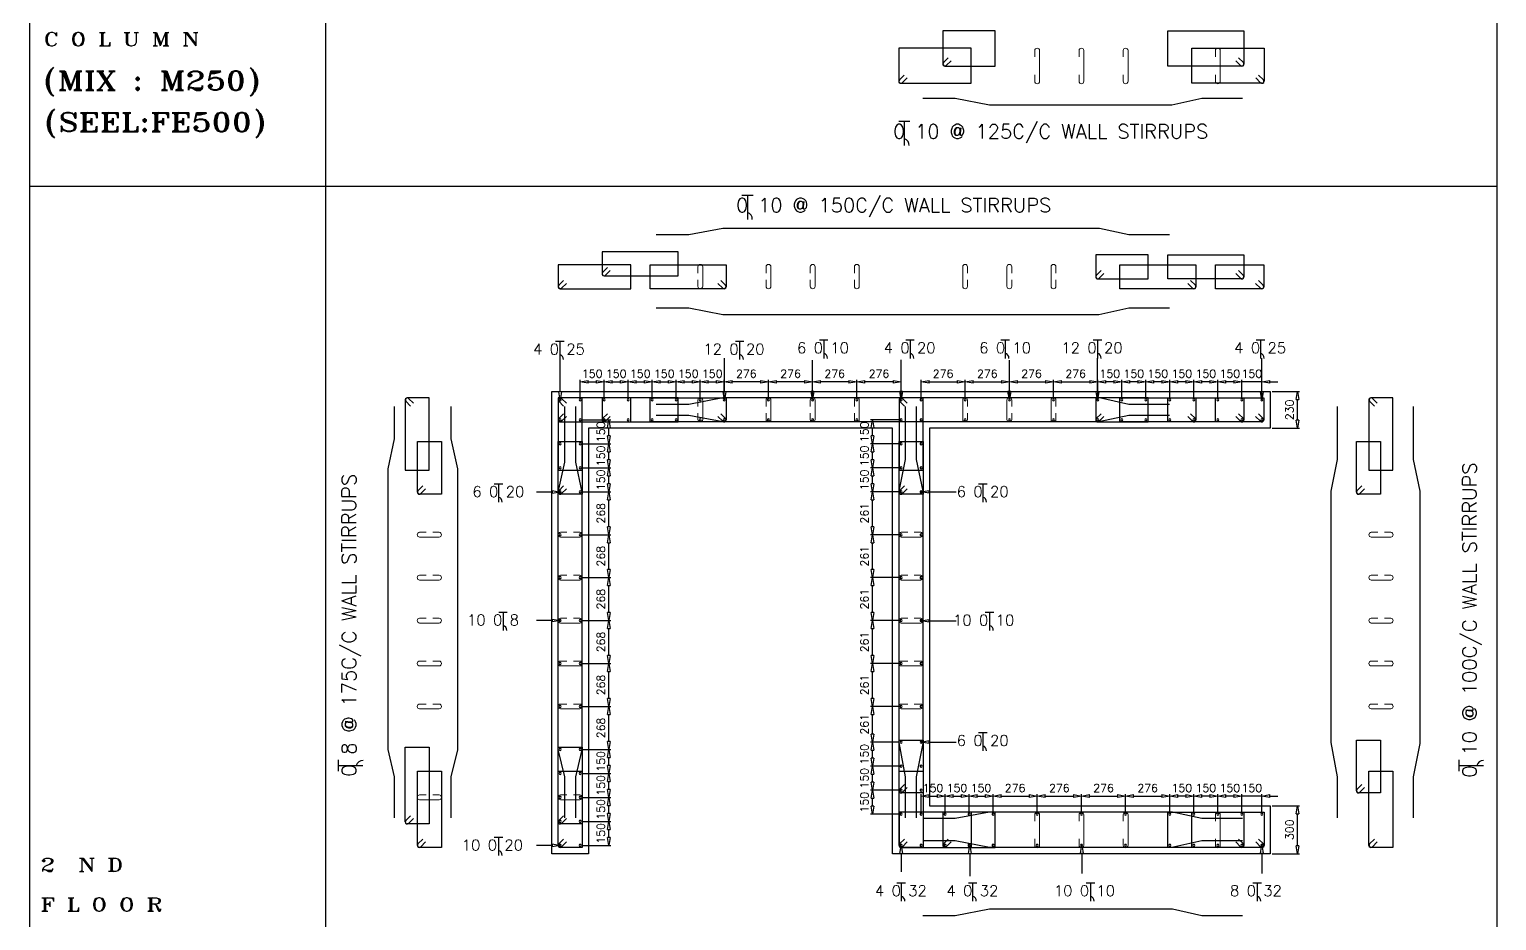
# Model space of a CAD drawing. Header units: millimetres. Extents: x 331487 to 517269, y 198509 to 399936.
# Drawn here: x 409734 to 428074, y 230034 to 241179 of the extents above; entities that cross this region are included whole.
import ezdxf

# ---------------------------------------------------------------- set-up
doc = ezdxf.new("R2010")
doc.units = ezdxf.units.MM
doc.header["$MEASUREMENT"] = 0
doc.layers.add('BEAM', color=1, linetype='Continuous', lineweight=5)
for name, color, linetype in [('COLUMN', 6, 'Continuous'), ('FOOTING', 5, 'Continuous'), ('FOOTING-SCH', 3, 'Continuous')]:
    doc.layers.add(name, color=color, linetype=linetype)
doc.styles.add('ROMANS', font='romans.shx')
doc.styles.add('ROMANT', font='ROMANT.shx')

# ---------------------------------------------------------------- blocks, each defined once
blk = doc.blocks.new('_ClosedBlank')
at = {"color": 0, "linetype": 'ByBlock', "lineweight": -2}
for p, q in [((-1, 0.17), (0, 0)), ((-1, 0.17), (-1, -0.17)), ((0, 0), (-1, -0.17))]:
    blk.add_line(p, q, dxfattribs=at)

msp = doc.modelspace()

# ---------------------------------------------------------------- linework, layer by layer
at = {"color": 1, "linetype": 'Continuous'}
for p, q in [((420600, 240029), (420741, 240029)), ((420670, 240029), (420670, 239725)), ((418638, 239107), (418779, 239107)), ((418709, 239107), (418709, 238803)), ((416310, 237280), (416417, 237280)), ((416363, 237280), (416363, 237049)), ((418558, 237280), (418666, 237280)), ((418612, 237280), (418612, 237049)), ((419609, 237296), (419716, 237296)), ((419663, 237296), (419663, 237065)), ((420688, 237296), (420795, 237296)), ((420742, 237296), (420742, 237065)), ((421878, 237296), (421985, 237296)), ((421931, 237296), (421931, 237065)), ((423031, 237296), (423138, 237296)), ((423084, 237296), (423084, 237065)), ((425068, 237296), (425175, 237296)), ((425121, 237296), (425121, 237065)), ((415544, 235498), (415651, 235498)), ((415597, 235498), (415597, 235267)), ((421597, 235498), (421704, 235498)), ((421651, 235498), (421651, 235267)), ((415601, 233893), (415708, 233893)), ((415655, 233893), (415655, 233662)), ((421682, 233891), (421789, 233891)), ((421736, 233891), (421736, 233661)), ((421597, 232387), (421704, 232387)), ((421651, 232387), (421651, 232156)), ((413599, 231904), (413599, 232046)), ((427604, 231904), (427604, 232046)), ((413599, 231975), (413904, 231975)), ((427604, 231975), (427909, 231975)), ((415544, 231079), (415651, 231079)), ((415597, 231079), (415597, 230849)), ((420577, 230508), (420684, 230508)), ((420631, 230508), (420631, 230277)), ((421471, 230508), (421578, 230508)), ((421524, 230508), (421524, 230277)), ((422942, 230508), (423050, 230508)), ((422996, 230508), (422996, 230277)), ((425027, 230508), (425134, 230508)), ((425080, 230508), (425080, 230277))]:
    msp.add_line(p, q, dxfattribs=at)
at = {"color": 8, "linetype": 'Continuous'}
msp.add_line((409734, 239216), (428074, 239216), dxfattribs=at)
at = {"color": 1, "linetype": 'Continuous'}
for centre, radius, start, end in [((420651, 239731), 80.7, 355.5803, 75.6804), ((418689, 238809), 80.7, 355.5803, 75.6804), ((416348, 237054), 61.2, 355.5803, 75.6804), ((418597, 237054), 61.2, 355.5803, 75.6804), ((419647, 237070), 61.2, 355.5803, 75.6804), ((420727, 237070), 61.2, 355.5803, 75.6804), ((421916, 237070), 61.2, 355.5803, 75.6804), ((423069, 237070), 61.2, 355.5803, 75.6804), ((425106, 237070), 61.2, 355.5803, 75.6804), ((415582, 235272), 61.2, 355.5803, 75.6804), ((421636, 235272), 61.2, 355.5803, 75.6804), ((415639, 233667), 61.2, 355.5803, 75.6804), ((421721, 233665), 61.2, 355.5803, 75.6804), ((421636, 232161), 61.2, 355.5803, 75.6804), ((413898, 231955), 80.7, 85.5803, 165.6804), ((427903, 231955), 80.7, 85.5803, 165.6804), ((415582, 230854), 61.2, 355.5803, 75.6804), ((420616, 230282), 61.2, 355.5803, 75.6804), ((421509, 230282), 61.2, 355.5803, 75.6804), ((422981, 230282), 61.2, 355.5803, 75.6804), ((425065, 230282), 61.2, 355.5803, 75.6804)]:
    msp.add_arc(centre, radius, start, end, dxfattribs=at)
at = {"layer": 'BEAM', "ltscale": 0.05}
for p, q in [((422301, 240913), (422301, 240833)), ((422361, 240529), (422361, 240913)), ((422854, 240913), (422854, 240833)), ((422914, 240529), (422914, 240913)), ((423406, 240913), (423406, 240833)), ((423466, 240529), (423466, 240913)), ((424559, 240913), (424559, 240833)), ((424619, 240529), (424619, 240913)), ((422301, 240529), (422301, 240609)), ((422854, 240529), (422854, 240609)), ((423406, 240529), (423406, 240609)), ((424559, 240529), (424559, 240609)), ((418090, 238209), (418090, 238129)), ((418150, 237965), (418150, 238209)), ((418942, 238209), (418942, 238129)), ((419002, 237965), (419002, 238209)), ((419495, 238209), (419495, 238129)), ((419555, 237965), (419555, 238209)), ((420047, 238209), (420047, 238129)), ((420107, 237965), (420107, 238209)), ((421400, 237965), (421400, 238209)), ((421460, 238209), (421460, 238129)), ((421953, 237965), (421953, 238209)), ((422013, 238209), (422013, 238129)), ((422505, 237965), (422505, 238209)), ((422565, 238209), (422565, 238129)), ((418090, 237965), (418090, 238045)), ((418942, 237965), (418942, 238045)), ((419495, 237965), (419495, 238045)), ((420047, 237965), (420047, 238045)), ((421460, 237965), (421460, 238045)), ((422013, 237965), (422013, 238045)), ((422565, 237965), (422565, 238045)), ((418090, 236544), (418090, 236464)), ((418150, 236300), (418150, 236544)), ((418942, 236544), (418942, 236464)), ((419002, 236300), (419002, 236544)), ((419495, 236544), (419495, 236464)), ((419555, 236300), (419555, 236544)), ((420047, 236544), (420047, 236464)), ((420107, 236300), (420107, 236544)), ((421400, 236300), (421400, 236544)), ((421460, 236544), (421460, 236464)), ((421953, 236300), (421953, 236544)), ((422013, 236544), (422013, 236464)), ((422505, 236300), (422505, 236544)), ((422565, 236544), (422565, 236464)), ((418090, 236300), (418090, 236380)), ((418942, 236300), (418942, 236380)), ((419495, 236300), (419495, 236380)), ((420047, 236300), (420047, 236380)), ((421460, 236300), (421460, 236380)), ((422013, 236300), (422013, 236380)), ((422565, 236300), (422565, 236380)), ((414612, 234890), (414692, 234890)), ((414612, 234830), (414855, 234830)), ((414855, 234890), (414775, 234890)), ((416372, 234890), (416452, 234890)), ((416372, 234830), (416615, 234830)), ((416615, 234890), (416535, 234890)), ((420632, 234890), (420712, 234890)), ((420632, 234830), (420875, 234830)), ((420875, 234890), (420795, 234890)), ((426507, 234890), (426587, 234890)), ((426507, 234830), (426750, 234830)), ((426750, 234890), (426670, 234890)), ((414612, 234353), (414692, 234353)), ((414612, 234293), (414855, 234293)), ((414855, 234353), (414775, 234353)), ((416372, 234353), (416452, 234353)), ((416372, 234293), (416615, 234293)), ((416615, 234353), (416535, 234353)), ((420632, 234353), (420712, 234353)), ((420632, 234293), (420875, 234293)), ((420875, 234353), (420795, 234353)), ((426507, 234353), (426587, 234353)), ((426507, 234293), (426750, 234293)), ((426750, 234353), (426670, 234353)), ((414612, 233816), (414692, 233816)), ((414612, 233756), (414855, 233756)), ((414855, 233816), (414775, 233816)), ((416372, 233816), (416452, 233816)), ((416372, 233756), (416615, 233756)), ((416615, 233816), (416535, 233816)), ((420632, 233816), (420712, 233816)), ((420632, 233756), (420875, 233756)), ((420875, 233816), (420795, 233816)), ((426507, 233816), (426587, 233816)), ((426507, 233756), (426750, 233756)), ((426750, 233816), (426670, 233816)), ((414612, 233280), (414692, 233280)), ((414612, 233220), (414855, 233220)), ((414855, 233280), (414775, 233280)), ((416372, 233280), (416452, 233280)), ((416372, 233220), (416615, 233220)), ((416615, 233280), (416535, 233280)), ((420632, 233280), (420712, 233280)), ((420632, 233220), (420875, 233220)), ((420875, 233280), (420795, 233280)), ((426507, 233280), (426587, 233280)), ((426507, 233220), (426750, 233220)), ((426750, 233280), (426670, 233280)), ((414612, 232743), (414692, 232743)), ((414855, 232743), (414775, 232743)), ((416372, 232743), (416452, 232743)), ((416615, 232743), (416535, 232743)), ((420632, 232743), (420712, 232743)), ((420875, 232743), (420795, 232743)), ((426507, 232743), (426587, 232743)), ((426750, 232743), (426670, 232743)), ((414612, 232683), (414855, 232683)), ((416372, 232683), (416615, 232683)), ((420632, 232683), (420875, 232683)), ((426507, 232683), (426750, 232683)), ((414612, 231606), (414692, 231606)), ((414612, 231546), (414855, 231546)), ((414855, 231606), (414775, 231606)), ((416372, 231606), (416452, 231606)), ((416372, 231546), (416615, 231546)), ((416615, 231606), (416535, 231606)), ((422301, 231359), (422301, 231279)), ((422361, 230976), (422361, 231359)), ((422854, 231359), (422854, 231279)), ((422914, 230976), (422914, 231359)), ((423406, 231359), (423406, 231279)), ((423466, 230976), (423466, 231359)), ((424559, 231359), (424559, 231279)), ((424619, 230976), (424619, 231359)), ((422301, 230976), (422301, 231056)), ((422854, 230976), (422854, 231056)), ((423406, 230976), (423406, 231056)), ((424559, 230976), (424559, 231056))]:
    msp.add_line(p, q, dxfattribs=at)
for centre, start, end in [((422331, 240913), 0, 180), ((422884, 240913), 0, 180), ((423436, 240913), 0, 180), ((424589, 240913), 0, 180), ((422331, 240529), 180, 0), ((422884, 240529), 180, 0), ((423436, 240529), 180, 0), ((424589, 240529), 180, 0), ((418120, 238209), 0, 180), ((418972, 238209), 0, 180), ((419525, 238209), 0, 180), ((420077, 238209), 0, 180), ((421430, 238209), 0, 180), ((421983, 238209), 0, 180), ((422535, 238209), 0, 180), ((418120, 237965), 180, 0), ((418972, 237965), 180, 0), ((419525, 237965), 180, 0), ((420077, 237965), 180, 0), ((421430, 237965), 180, 0), ((421983, 237965), 180, 0), ((422535, 237965), 180, 0), ((418120, 236544), 0, 180), ((418972, 236544), 0, 180), ((419525, 236544), 0, 180), ((420077, 236544), 0, 180), ((421430, 236544), 0, 180), ((421983, 236544), 0, 180), ((422535, 236544), 0, 180), ((418120, 236300), 180, 0), ((418972, 236300), 180, 0), ((419525, 236300), 180, 0), ((420077, 236300), 180, 0), ((421430, 236300), 180, 0), ((421983, 236300), 180, 0), ((422535, 236300), 180, 0), ((414612, 234860), 90, 270), ((414855, 234860), 270, 90), ((416372, 234860), 90, 270), ((416615, 234860), 270, 90), ((420632, 234860), 90, 270), ((420875, 234860), 270, 90), ((426507, 234860), 90, 270), ((426750, 234860), 270, 90), ((414612, 234323), 90, 270), ((414855, 234323), 270, 90), ((416372, 234323), 90, 270), ((416615, 234323), 270, 90), ((420632, 234323), 90, 270), ((420875, 234323), 270, 90), ((426507, 234323), 90, 270), ((426750, 234323), 270, 90), ((414612, 233786), 90, 270), ((414855, 233786), 270, 90), ((416372, 233786), 90, 270), ((416615, 233786), 270, 90), ((420632, 233786), 90, 270), ((420875, 233786), 270, 90), ((426507, 233786), 90, 270), ((426750, 233786), 270, 90), ((414612, 233250), 90, 270), ((414855, 233250), 270, 90), ((416372, 233250), 90, 270), ((416615, 233250), 270, 90), ((420632, 233250), 90, 270), ((420875, 233250), 270, 90), ((426507, 233250), 90, 270), ((426750, 233250), 270, 90), ((414612, 232713), 90, 270), ((414855, 232713), 270, 90), ((416372, 232713), 90, 270), ((416615, 232713), 270, 90), ((420632, 232713), 90, 270), ((420875, 232713), 270, 90), ((426507, 232713), 90, 270), ((426750, 232713), 270, 90), ((414612, 231576), 90, 270), ((414855, 231576), 270, 90), ((416372, 231576), 90, 270), ((416615, 231576), 270, 90), ((422331, 231359), 0, 180), ((422884, 231359), 0, 180), ((423436, 231359), 0, 180), ((424589, 231359), 0, 180), ((422331, 230976), 180, 0), ((422884, 230976), 180, 0), ((423436, 230976), 180, 0), ((424589, 230976), 180, 0)]:
    msp.add_arc(centre, 30, start, end, dxfattribs=at)
at = {"layer": 'COLUMN', "color": 3}
for p, q in [((421805, 241160), (421152, 241160)), ((421152, 241160), (421152, 240745)), ((421805, 240720), (421805, 241160)), ((423962, 240720), (423962, 241160)), ((423962, 241160), (424915, 241160)), ((424915, 241160), (424915, 240745)), ((421506, 240944), (420601, 240944)), ((420601, 240944), (420601, 240529)), ((421219, 240822), (421160, 240763)), ((421506, 240504), (421506, 240944)), ((424262, 240504), (424262, 240944)), ((424262, 240944), (425166, 240944)), ((424848, 240822), (424908, 240763)), ((425166, 240944), (425166, 240529)), ((421177, 240720), (421805, 240720)), ((421195, 240727), (421255, 240787)), ((424890, 240720), (423962, 240720)), ((424873, 240727), (424813, 240787)), ((420668, 240606), (420609, 240547)), ((420626, 240504), (421506, 240504)), ((420644, 240511), (420704, 240571)), ((425141, 240504), (424262, 240504)), ((425123, 240511), (425063, 240571)), ((425099, 240606), (425159, 240547)), ((421307, 240313), (420900, 240313)), ((421734, 240232), (421307, 240313)), ((424389, 240313), (424015, 240232)), ((424898, 240313), (424389, 240313)), ((424015, 240232), (421734, 240232)), ((417975, 238609), (417568, 238609)), ((418401, 238690), (417975, 238609)), ((423108, 238690), (418401, 238690)), ((423476, 238609), (423108, 238690)), ((423985, 238609), (423476, 238609)), ((417845, 238397), (416892, 238397)), ((416892, 238397), (416892, 238122)), ((417845, 238097), (417845, 238397)), ((423717, 238359), (423062, 238359)), ((423062, 238359), (423062, 238084)), ((423717, 238059), (423717, 238359)), ((423962, 238059), (423962, 238359)), ((423962, 238359), (424915, 238359)), ((424915, 238359), (424915, 238084)), ((417250, 238236), (416344, 238236)), ((416344, 238236), (416344, 237961)), ((416959, 238199), (416899, 238139)), ((416917, 238097), (417845, 238097)), ((416934, 238104), (416994, 238164)), ((417250, 237936), (417250, 238236)), ((417493, 237936), (417493, 238236)), ((417493, 238236), (418443, 238236)), ((418443, 238236), (418443, 237961)), ((423129, 238162), (423069, 238102)), ((423087, 238059), (423717, 238059)), ((423105, 238067), (423165, 238127)), ((423363, 237936), (423363, 238236)), ((423363, 238236), (424315, 238236)), ((424890, 238059), (423962, 238059)), ((424315, 238236), (424315, 237961)), ((424561, 237936), (424561, 238236)), ((424561, 238236), (425164, 238236)), ((424873, 238067), (424813, 238127)), ((424848, 238162), (424908, 238102)), ((425164, 238236), (425164, 237961)), ((416411, 238038), (416351, 237979)), ((416369, 237936), (417250, 237936)), ((416386, 237943), (416446, 238003)), ((418418, 237936), (417493, 237936)), ((418401, 237943), (418341, 238003)), ((418377, 238038), (418436, 237979)), ((424290, 237936), (423363, 237936)), ((424272, 237943), (424212, 238003)), ((424248, 238038), (424308, 237979)), ((425139, 237936), (424561, 237936)), ((425121, 237943), (425061, 238003)), ((425097, 238038), (425156, 237979)), ((417975, 237691), (417568, 237691)), ((418401, 237610), (417975, 237691)), ((423476, 237691), (423102, 237610)), ((423985, 237691), (423476, 237691)), ((423102, 237610), (418401, 237610)), ((414299, 236058), (414299, 236465)), ((414432, 236546), (414432, 235669)), ((414439, 236528), (414499, 236468)), ((414732, 236571), (414457, 236571)), ((414534, 236504), (414474, 236564)), ((414732, 235669), (414732, 236571)), ((415007, 236058), (415007, 236465)), ((417250, 236571), (416344, 236571)), ((416344, 236571), (416344, 236296)), ((416344, 236546), (416344, 235669)), ((416351, 236528), (416411, 236468)), ((416644, 236571), (416369, 236571)), ((416446, 236504), (416386, 236564)), ((416425, 235766), (416425, 236465)), ((416563, 235766), (416563, 236465)), ((416644, 235669), (416644, 236571)), ((417845, 236571), (416892, 236571)), ((416892, 236571), (416892, 236296)), ((417250, 236271), (417250, 236571)), ((417493, 236271), (417493, 236571)), ((417493, 236571), (418443, 236571)), ((417975, 236490), (417568, 236490)), ((417845, 236271), (417845, 236571)), ((418401, 236571), (417975, 236490)), ((423108, 236571), (418401, 236571)), ((418443, 236571), (418443, 236296)), ((420604, 236546), (420604, 235669)), ((420611, 236528), (420671, 236468)), ((420904, 236571), (420629, 236571)), ((420706, 236504), (420646, 236564)), ((420685, 235800), (420685, 236465)), ((420823, 235800), (420823, 236465)), ((420904, 235669), (420904, 236571)), ((423717, 236571), (423062, 236571)), ((423062, 236571), (423062, 236296)), ((423476, 236490), (423108, 236571)), ((423363, 236271), (423363, 236571)), ((423363, 236571), (424315, 236571)), ((423985, 236490), (423476, 236490)), ((423717, 236271), (423717, 236571)), ((423962, 236271), (423962, 236571)), ((423962, 236571), (424915, 236571)), ((424315, 236571), (424315, 236296)), ((424561, 236271), (424561, 236571)), ((424561, 236571), (425164, 236571)), ((424915, 236571), (424915, 236296)), ((425164, 236571), (425164, 236296)), ((426086, 235800), (426086, 236465)), ((426478, 236546), (426478, 235669)), ((426486, 236528), (426546, 236468)), ((426778, 236571), (426503, 236571)), ((426581, 236504), (426521, 236564)), ((426778, 235669), (426778, 236571)), ((427035, 235800), (427035, 236465)), ((416411, 236373), (416351, 236314)), ((416369, 236271), (417250, 236271)), ((416386, 236278), (416446, 236338)), ((416959, 236373), (416899, 236314)), ((416917, 236271), (417845, 236271)), ((416934, 236278), (416994, 236338)), ((418418, 236271), (417493, 236271)), ((417975, 236352), (417568, 236352)), ((418401, 236271), (417975, 236352)), ((418401, 236278), (418341, 236338)), ((418377, 236373), (418436, 236314)), ((423102, 236271), (418401, 236271)), ((423129, 236373), (423069, 236314)), ((423087, 236271), (423717, 236271)), ((423476, 236352), (423102, 236271)), ((423105, 236278), (423165, 236338)), ((424290, 236271), (423363, 236271)), ((423985, 236352), (423476, 236352)), ((424890, 236271), (423962, 236271)), ((424272, 236278), (424212, 236338)), ((424248, 236373), (424308, 236314)), ((425139, 236271), (424561, 236271)), ((424873, 236278), (424813, 236338)), ((424848, 236373), (424908, 236314)), ((425121, 236278), (425061, 236338)), ((425097, 236373), (425156, 236314)), ((414218, 235682), (414299, 236058)), ((415088, 235682), (415007, 236058)), ((414584, 235392), (414584, 236024)), ((414584, 236024), (414884, 236024)), ((414884, 236024), (414884, 235367)), ((416344, 235392), (416344, 236024)), ((416344, 236024), (416644, 236024)), ((416644, 236024), (416644, 235367)), ((420604, 235392), (420604, 236024)), ((420604, 236024), (420904, 236024)), ((420904, 236024), (420904, 235367)), ((426320, 235392), (426320, 236024)), ((426320, 236024), (426620, 236024)), ((426620, 236024), (426620, 235367)), ((414219, 232175), (414218, 235682)), ((414432, 235669), (414732, 235669)), ((415089, 232169), (415088, 235682)), ((416344, 235390), (416425, 235766)), ((416344, 235669), (416644, 235669)), ((416644, 235390), (416563, 235766)), ((420604, 235403), (420685, 235800)), ((420604, 235669), (420904, 235669)), ((420904, 235403), (420823, 235800)), ((426005, 235403), (426086, 235800)), ((426478, 235669), (426778, 235669)), ((427116, 235403), (427035, 235800)), ((414591, 235410), (414651, 235470)), ((414884, 235367), (414609, 235367)), ((414686, 235434), (414626, 235374)), ((416345, 232175), (416344, 235390)), ((416351, 235410), (416411, 235470)), ((416644, 235367), (416369, 235367)), ((416446, 235434), (416386, 235374)), ((416645, 232169), (416644, 235390)), ((420605, 232264), (420604, 235403)), ((420611, 235410), (420671, 235470)), ((420904, 235367), (420629, 235367)), ((420706, 235434), (420646, 235374)), ((420905, 232250), (420904, 235403)), ((426007, 232264), (426005, 235403)), ((426327, 235410), (426387, 235470)), ((426620, 235367), (426345, 235367)), ((426422, 235434), (426362, 235374)), ((427117, 232250), (427116, 235403)), ((414432, 231268), (414433, 232202)), ((414433, 232202), (414733, 232202)), ((414733, 232202), (414732, 231243)), ((416344, 231268), (416345, 232202)), ((416345, 232202), (416645, 232202)), ((416645, 232202), (416644, 231243)), ((420604, 231657), (420605, 232291)), ((420605, 232291), (420905, 232291)), ((420685, 231831), (420605, 232264)), ((420823, 231831), (420905, 232250)), ((420905, 232291), (420904, 231632)), ((426086, 231831), (426007, 232264)), ((426320, 231657), (426321, 232291)), ((426321, 232291), (426621, 232291)), ((426621, 232291), (426620, 231632)), ((427035, 231831), (427117, 232250)), ((414299, 231831), (414219, 232175)), ((415007, 231831), (415089, 232169)), ((416425, 231831), (416345, 232175)), ((416563, 231831), (416645, 232169)), ((414299, 231322), (414299, 231831)), ((414584, 230976), (414584, 231904)), ((414584, 231904), (414884, 231904)), ((414884, 231904), (414884, 230951)), ((415007, 231322), (415007, 231831)), ((416344, 230976), (416344, 231904)), ((416344, 231904), (416644, 231904)), ((416425, 231322), (416425, 231831)), ((416563, 231322), (416563, 231831)), ((416644, 231904), (416644, 230951)), ((420604, 230976), (420604, 231904)), ((420604, 231904), (420904, 231904)), ((420685, 231322), (420685, 231831)), ((420823, 231322), (420823, 231831)), ((420904, 231904), (420904, 230951)), ((426086, 231322), (426086, 231831)), ((426478, 230976), (426478, 231904)), ((426478, 231904), (426778, 231904)), ((426778, 231904), (426778, 230951)), ((427035, 231322), (427035, 231831)), ((420611, 231675), (420671, 231735)), ((420706, 231699), (420646, 231640)), ((426327, 231675), (426387, 231735)), ((426422, 231699), (426362, 231640)), ((420904, 231632), (420629, 231632)), ((426620, 231632), (426345, 231632)), ((414439, 231286), (414499, 231346)), ((414534, 231310), (414474, 231251)), ((416351, 231286), (416411, 231346)), ((416446, 231310), (416386, 231251)), ((421508, 231391), (420604, 231391)), ((420604, 231391), (420604, 230976)), ((421307, 231310), (420900, 231310)), ((421805, 231391), (421152, 231391)), ((421152, 231391), (421152, 230976)), ((421734, 231391), (421307, 231310)), ((421508, 230951), (421508, 231391)), ((424021, 231391), (421734, 231391)), ((421805, 230951), (421805, 231391)), ((423962, 230951), (423962, 231391)), ((423962, 231391), (424915, 231391)), ((424389, 231310), (424021, 231391)), ((424262, 230951), (424262, 231391)), ((424262, 231391), (425166, 231391)), ((424898, 231310), (424389, 231310)), ((424915, 231391), (424915, 230976)), ((425166, 231391), (425166, 230976)), ((414732, 231243), (414457, 231243)), ((416644, 231243), (416369, 231243)), ((414591, 230994), (414651, 231054)), ((414884, 230951), (414609, 230951)), ((414686, 231018), (414626, 230958)), ((416351, 230994), (416411, 231054)), ((416644, 230951), (416369, 230951)), ((416446, 231018), (416386, 230958)), ((420611, 230994), (420671, 231054)), ((420671, 231053), (420611, 230994)), ((420629, 230951), (421508, 230951)), ((420904, 230951), (420629, 230951)), ((420646, 230958), (420706, 231018)), ((420706, 231018), (420646, 230958)), ((421307, 231032), (420900, 231032)), ((421219, 231053), (421160, 230994)), ((421177, 230951), (421805, 230951)), ((421195, 230958), (421255, 231018)), ((421734, 230951), (421307, 231032)), ((424015, 230951), (421734, 230951)), ((424890, 230951), (423962, 230951)), ((424389, 231032), (424015, 230951)), ((425141, 230951), (424262, 230951)), ((424898, 231032), (424389, 231032)), ((424873, 230958), (424813, 231018)), ((424848, 231053), (424908, 230994)), ((425123, 230958), (425063, 231018)), ((425099, 231053), (425159, 230994)), ((426486, 230994), (426546, 231054)), ((426778, 230951), (426503, 230951)), ((426581, 231018), (426521, 230958)), ((421734, 230178), (421307, 230096)), ((424021, 230178), (421734, 230178)), ((424389, 230096), (424021, 230178)), ((421307, 230096), (420900, 230096)), ((424898, 230096), (424389, 230096))]:
    msp.add_line(p, q, dxfattribs=at)
at = {"layer": 'COLUMN'}
for p, q in [((416264, 230871), (416264, 236651)), ((416264, 236651), (425244, 236651)), ((425244, 236651), (425244, 236191)), ((420524, 236191), (416724, 236191)), ((416724, 236191), (416724, 230871)), ((420524, 230871), (420524, 236191)), ((425244, 236191), (420984, 236191)), ((420984, 236191), (420984, 231981)), ((420984, 231981), (420984, 231471)), ((420984, 231471), (425244, 231471)), ((425244, 231471), (425244, 230871)), ((416724, 230871), (416264, 230871)), ((425244, 230871), (420524, 230871))]:
    msp.add_line(p, q, dxfattribs=at)
at = {"layer": 'COLUMN', "color": 4}
for points in [[(416369, 236646), (416369, 237067)], [(418422, 236646), (418422, 237067)], [(419524, 236649), (419524, 237043)], [(420629, 236652), (420629, 237046)], [(421983, 236649), (421983, 237043)], [(423086, 236646), (423086, 237067)], [(425139, 236646), (425139, 237067)], [(416269, 235394), (416073, 235394)], [(420979, 235396), (421319, 235396)], [(416269, 233789), (416073, 233789)], [(420979, 233784), (421319, 233784)], [(420979, 232268), (421319, 232268)], [(416269, 230976), (416073, 230976)], [(420629, 230872), (420629, 230644)], [(421488, 230875), (421488, 230591)], [(422890, 230878), (422890, 230622)], [(425139, 230878), (425139, 230622)]]:
    msp.add_lwpolyline(points, dxfattribs=at)
at = {"layer": 'COLUMN', "color": 3}
for centre, start, end in [((421177, 240745), 135, 270), ((421177, 240745), 180, 315), ((424890, 240745), 225, 0), ((424890, 240745), 270, 45), ((420626, 240529), 135, 270), ((420626, 240529), 180, 315), ((425141, 240529), 225, 0), ((425141, 240529), 270, 45), ((416917, 238122), 135, 270), ((416917, 238122), 180, 315), ((423087, 238084), 135, 270), ((423087, 238084), 180, 315), ((424890, 238084), 225, 0), ((424890, 238084), 270, 45), ((416369, 237961), 135, 270), ((416369, 237961), 180, 315), ((418418, 237961), 225, 0), ((418418, 237961), 270, 45), ((424290, 237961), 225, 0), ((424290, 237961), 270, 45), ((425139, 237961), 225, 0), ((425139, 237961), 270, 45), ((414457, 236546), 45, 180), ((414457, 236546), 90, 225), ((416369, 236546), 45, 180), ((416369, 236546), 90, 225), ((420629, 236546), 45, 180), ((420629, 236546), 90, 225), ((426503, 236546), 45, 180), ((426503, 236546), 90, 225), ((416369, 236296), 135, 270), ((416369, 236296), 180, 315), ((416917, 236296), 135, 270), ((416917, 236296), 180, 315), ((418418, 236296), 225, 0), ((418418, 236296), 270, 45), ((423087, 236296), 135, 270), ((423087, 236296), 180, 315), ((424290, 236296), 225, 0), ((424290, 236296), 270, 45), ((424890, 236296), 225, 0), ((424890, 236296), 270, 45), ((425139, 236296), 225, 0), ((425139, 236296), 270, 45), ((414609, 235392), 135, 270), ((414609, 235392), 180, 315), ((416369, 235392), 135, 270), ((416369, 235392), 180, 315), ((420629, 235392), 135, 270), ((420629, 235392), 180, 315), ((426345, 235392), 135, 270), ((426345, 235392), 180, 315), ((420629, 231657), 135, 270), ((420629, 231657), 180, 315), ((426345, 231657), 135, 270), ((426345, 231657), 180, 315), ((414457, 231268), 135, 270), ((414457, 231268), 180, 315), ((416369, 231268), 135, 270), ((416369, 231268), 180, 315), ((414609, 230976), 135, 270), ((414609, 230976), 180, 315), ((416369, 230976), 135, 270), ((416369, 230976), 180, 315), ((420629, 230976), 135, 270), ((420629, 230976), 135, 270), ((420629, 230976), 180, 315), ((420629, 230976), 180, 315), ((421177, 230976), 135, 270), ((421177, 230976), 180, 315), ((424890, 230976), 225, 0), ((424890, 230976), 270, 45), ((425141, 230976), 225, 0), ((425141, 230976), 270, 45), ((426503, 230976), 135, 270), ((426503, 230976), 180, 315)]:
    msp.add_arc(centre, 25, start, end, dxfattribs=at)
at = {"layer": 'COLUMN', "color": 7}
for centre, start, end in [((416369, 236546), 0, 180), ((416369, 236546), 90, 270), ((416369, 236546), 180, 0), ((416369, 236546), 270, 90), ((416619, 236546), 0, 180), ((416619, 236546), 90, 270), ((416619, 236546), 180, 0), ((416619, 236546), 270, 90), ((416919, 236546), 90, 270), ((416919, 236546), 270, 90), ((417219, 236546), 90, 270), ((417219, 236546), 270, 90), ((417519, 236546), 90, 270), ((417519, 236546), 270, 90), ((417819, 236546), 90, 270), ((417819, 236546), 270, 90), ((418119, 236546), 90, 270), ((418119, 236546), 270, 90), ((418419, 236546), 90, 270), ((418419, 236546), 270, 90), ((418971, 236546), 90, 270), ((418971, 236546), 270, 90), ((419524, 236546), 90, 270), ((419524, 236546), 270, 90), ((420076, 236546), 90, 270), ((420076, 236546), 270, 90), ((420629, 236545), 0, 180), ((420629, 236545), 180, 0), ((420879, 236546), 0, 180), ((420879, 236546), 180, 0), ((421431, 236546), 90, 270), ((421431, 236546), 270, 90), ((421984, 236546), 90, 270), ((421984, 236546), 270, 90), ((422536, 236546), 90, 270), ((422536, 236546), 270, 90), ((423089, 236546), 90, 270), ((423089, 236546), 270, 90), ((423389, 236546), 90, 270), ((423389, 236546), 270, 90), ((423689, 236546), 90, 270), ((423689, 236546), 270, 90), ((423989, 236546), 90, 270), ((423989, 236546), 270, 90), ((424289, 236546), 90, 270), ((424289, 236546), 270, 90), ((424589, 236546), 90, 270), ((424589, 236546), 270, 90), ((424889, 236546), 0, 180), ((424889, 236546), 90, 270), ((424889, 236546), 180, 0), ((424889, 236546), 270, 90), ((425139, 236546), 0, 180), ((425139, 236546), 90, 270), ((425139, 236546), 180, 0), ((425139, 236546), 270, 90), ((416369, 236296), 90, 270), ((416369, 236296), 270, 90), ((416619, 236296), 90, 270), ((416619, 236296), 270, 90), ((416919, 236296), 90, 270), ((416919, 236296), 270, 90), ((417219, 236296), 90, 270), ((417219, 236296), 270, 90), ((417519, 236296), 90, 270), ((417519, 236296), 270, 90), ((417819, 236296), 90, 270), ((417819, 236296), 270, 90), ((418119, 236296), 90, 270), ((418119, 236296), 270, 90), ((418419, 236296), 90, 270), ((418419, 236296), 270, 90), ((418971, 236296), 90, 270), ((418971, 236296), 270, 90), ((419524, 236296), 90, 270), ((419524, 236296), 270, 90), ((420076, 236296), 90, 270), ((420076, 236296), 270, 90), ((420629, 236297), 0, 180), ((420629, 236297), 180, 0), ((420879, 236297), 0, 180), ((420879, 236297), 180, 0), ((421431, 236296), 90, 270), ((421431, 236296), 270, 90), ((421984, 236296), 90, 270), ((421984, 236296), 270, 90), ((422536, 236296), 90, 270), ((422536, 236296), 270, 90), ((423089, 236296), 90, 270), ((423089, 236296), 270, 90), ((423389, 236296), 90, 270), ((423389, 236296), 270, 90), ((423689, 236296), 90, 270), ((423689, 236296), 270, 90), ((423989, 236296), 90, 270), ((423989, 236296), 270, 90), ((424289, 236296), 90, 270), ((424289, 236296), 270, 90), ((424589, 236296), 90, 270), ((424589, 236296), 270, 90), ((424889, 236296), 90, 270), ((424889, 236296), 270, 90), ((425139, 236296), 90, 270), ((425139, 236296), 270, 90), ((416369, 235996), 0, 180), ((416369, 235996), 180, 0), ((416619, 235996), 0, 180), ((416619, 235996), 180, 0), ((420629, 235996), 0, 180), ((420629, 235996), 180, 0), ((420879, 235996), 0, 180), ((420879, 235996), 180, 0), ((416369, 235696), 0, 180), ((416369, 235696), 180, 0), ((416619, 235696), 0, 180), ((416619, 235696), 180, 0), ((420629, 235696), 0, 180), ((420629, 235696), 180, 0), ((420879, 235696), 0, 180), ((420879, 235696), 180, 0), ((416369, 235396), 0, 180), ((416369, 235396), 180, 0), ((416619, 235396), 0, 180), ((416619, 235396), 180, 0), ((420629, 235396), 0, 180), ((420629, 235396), 180, 0), ((420879, 235396), 0, 180), ((420879, 235396), 180, 0), ((416369, 234859), 0, 180), ((416369, 234859), 180, 0), ((416619, 234859), 0, 180), ((416619, 234859), 180, 0), ((420629, 234859), 0, 180), ((420629, 234859), 180, 0), ((420879, 234859), 0, 180), ((420879, 234859), 180, 0), ((416369, 234323), 0, 180), ((416369, 234323), 180, 0), ((416619, 234323), 0, 180), ((416619, 234323), 180, 0), ((420629, 234323), 0, 180), ((420629, 234323), 180, 0), ((420879, 234323), 0, 180), ((420879, 234323), 180, 0), ((416369, 233786), 0, 180), ((416369, 233786), 180, 0), ((416619, 233786), 0, 180), ((416619, 233786), 180, 0), ((420629, 233786), 0, 180), ((420629, 233786), 180, 0), ((420879, 233786), 0, 180), ((420879, 233786), 180, 0), ((416369, 233249), 0, 180), ((416369, 233249), 180, 0), ((416619, 233249), 0, 180), ((416619, 233249), 180, 0), ((420629, 233249), 0, 180), ((420629, 233249), 180, 0), ((420879, 233249), 0, 180), ((420879, 233249), 180, 0), ((416369, 232713), 0, 180), ((416369, 232713), 0, 180), ((416369, 232713), 180, 0), ((416369, 232713), 180, 0), ((416619, 232713), 0, 180), ((416619, 232713), 0, 180), ((416619, 232713), 180, 0), ((416619, 232713), 180, 0), ((420629, 232713), 0, 180), ((420629, 232713), 0, 180), ((420629, 232713), 180, 0), ((420629, 232713), 180, 0), ((420879, 232713), 0, 180), ((420879, 232713), 0, 180), ((420879, 232713), 180, 0), ((420879, 232713), 180, 0), ((416370, 232176), 0, 180), ((416620, 232176), 0, 180), ((420630, 232265), 0, 180), ((420630, 232265), 180, 0), ((420880, 232265), 0, 180), ((420880, 232265), 180, 0), ((416370, 232176), 180, 0), ((416620, 232176), 180, 0), ((416369, 231876), 0, 180), ((416369, 231876), 180, 0), ((416619, 231876), 0, 180), ((416619, 231876), 180, 0), ((420629, 231965), 0, 180), ((420629, 231965), 180, 0), ((420879, 231965), 0, 180), ((420879, 231965), 180, 0), ((420629, 231665), 0, 180), ((420629, 231665), 180, 0), ((420879, 231665), 0, 180), ((420879, 231665), 180, 0), ((416369, 231576), 0, 180), ((416369, 231576), 180, 0), ((416619, 231576), 0, 180), ((416619, 231576), 180, 0), ((416369, 231276), 0, 180), ((416369, 231276), 180, 0), ((416619, 231276), 0, 180), ((416619, 231276), 180, 0), ((420629, 231366), 0, 180), ((420629, 231366), 90, 270), ((420629, 231366), 180, 0), ((420629, 231366), 270, 90), ((420879, 231366), 0, 180), ((420879, 231366), 90, 270), ((420879, 231366), 180, 0), ((420879, 231366), 270, 90), ((421179, 231366), 90, 270), ((421179, 231366), 270, 90), ((421479, 231366), 90, 270), ((421479, 231366), 270, 90), ((421779, 231366), 90, 270), ((421779, 231366), 270, 90), ((422331, 231366), 90, 270), ((422331, 231366), 270, 90), ((422884, 231366), 90, 270), ((422884, 231366), 270, 90), ((423436, 231366), 90, 270), ((423436, 231366), 270, 90), ((423989, 231366), 90, 270), ((423989, 231366), 270, 90), ((424289, 231366), 90, 270), ((424289, 231366), 270, 90), ((424589, 231366), 90, 270), ((424589, 231366), 270, 90), ((424889, 231366), 0, 180), ((424889, 231366), 90, 270), ((424889, 231366), 180, 0), ((424889, 231366), 270, 90), ((425139, 231366), 0, 180), ((425139, 231366), 90, 270), ((425139, 231366), 180, 0), ((425139, 231366), 270, 90), ((416369, 230976), 0, 180), ((416369, 230976), 180, 0), ((416619, 230976), 0, 180), ((416619, 230976), 180, 0), ((420629, 230976), 90, 270), ((420629, 230976), 0, 180), ((420629, 230976), 180, 0), ((420629, 230976), 270, 90), ((420879, 230976), 90, 270), ((420879, 230976), 0, 180), ((420879, 230976), 180, 0), ((420879, 230976), 270, 90), ((421179, 230976), 90, 270), ((421179, 230976), 270, 90), ((421479, 230976), 90, 270), ((421479, 230976), 270, 90), ((421779, 230976), 90, 270), ((421779, 230976), 270, 90), ((422331, 230976), 90, 270), ((422331, 230976), 270, 90), ((422884, 230976), 90, 270), ((422884, 230976), 270, 90), ((423436, 230976), 90, 270), ((423436, 230976), 270, 90), ((423989, 230976), 90, 270), ((423989, 230976), 270, 90), ((424289, 230976), 90, 270), ((424289, 230976), 270, 90), ((424589, 230976), 90, 270), ((424589, 230976), 270, 90), ((424889, 230976), 90, 270), ((424889, 230976), 270, 90), ((425139, 230976), 90, 270), ((425139, 230976), 270, 90)]:
    msp.add_arc(centre, 12.6, start, end, dxfattribs=at)
at = {"layer": 'FOOTING', "color": 4}
for p, q in [((416619, 236571), (416619, 236798)), ((416719, 236773), (416819, 236773)), ((416919, 236571), (416919, 236798)), ((416919, 236571), (416919, 236798)), ((417019, 236773), (417119, 236773)), ((417219, 236571), (417219, 236798)), ((417219, 236571), (417219, 236798)), ((417319, 236773), (417419, 236773)), ((417519, 236571), (417519, 236798)), ((417519, 236571), (417519, 236798)), ((417619, 236773), (417719, 236773)), ((417819, 236571), (417819, 236798)), ((417819, 236571), (417819, 236798)), ((417919, 236773), (418019, 236773)), ((418119, 236571), (418119, 236798)), ((418119, 236571), (418119, 236798)), ((418219, 236773), (418319, 236773)), ((418419, 236571), (418419, 236798)), ((418419, 236569), (418419, 236798)), ((418871, 236773), (418519, 236773)), ((418971, 236570), (418971, 236798)), ((418971, 236569), (418971, 236798)), ((419424, 236773), (419071, 236773)), ((419524, 236568), (419524, 236798)), ((419524, 236570), (419524, 236798)), ((419976, 236773), (419624, 236773)), ((420076, 236570), (420076, 236798)), ((420076, 236568), (420076, 236798)), ((420529, 236773), (420176, 236773)), ((420629, 236570), (420629, 236798)), ((420879, 236568), (420879, 236798)), ((420979, 236773), (421331, 236773)), ((421431, 236568), (421431, 236798)), ((421431, 236568), (421431, 236798)), ((421531, 236773), (421884, 236773)), ((421984, 236568), (421984, 236798)), ((421984, 236570), (421984, 236798)), ((422084, 236773), (422436, 236773)), ((422536, 236570), (422536, 236798)), ((422536, 236569), (422536, 236798)), ((422636, 236773), (422989, 236773)), ((423089, 236571), (423089, 236798)), ((423089, 236569), (423089, 236798)), ((423289, 236773), (423189, 236773)), ((423389, 236571), (423389, 236798)), ((423389, 236571), (423389, 236798)), ((423589, 236773), (423489, 236773)), ((423689, 236571), (423689, 236798)), ((423689, 236571), (423689, 236798)), ((423889, 236773), (423789, 236773)), ((423989, 236571), (423989, 236798)), ((423989, 236571), (423989, 236798)), ((424189, 236773), (424089, 236773)), ((424289, 236571), (424289, 236798)), ((424289, 236571), (424289, 236798)), ((424489, 236773), (424389, 236773)), ((424589, 236571), (424589, 236798)), ((424589, 236571), (424589, 236798)), ((424789, 236773), (424689, 236773)), ((424789, 236773), (424689, 236773)), ((424889, 236571), (424889, 236798)), ((424889, 236571), (424889, 236798)), ((425139, 236773), (424889, 236773)), ((425139, 236571), (425139, 236798)), ((425239, 236773), (425339, 236773)), ((425269, 236651), (425611, 236651)), ((425586, 236291), (425586, 236551)), ((416644, 236296), (417002, 236296)), ((420604, 236296), (420246, 236296)), ((416977, 236096), (416977, 236196)), ((420271, 236096), (420271, 236196)), ((425269, 236191), (425611, 236191)), ((416644, 235996), (417002, 235996)), ((416644, 235996), (417002, 235996)), ((416977, 235796), (416977, 235896)), ((420604, 235996), (420246, 235996)), ((420604, 235996), (420246, 235996)), ((420271, 235796), (420271, 235896)), ((416644, 235696), (417002, 235696)), ((416644, 235696), (417002, 235696)), ((420604, 235696), (420246, 235696)), ((420604, 235696), (420246, 235696)), ((416977, 235496), (416977, 235596)), ((420271, 235496), (420271, 235596)), ((416644, 235396), (417002, 235396)), ((416644, 235396), (417002, 235396)), ((420604, 235396), (420246, 235396)), ((420604, 235396), (420246, 235396)), ((416977, 234959), (416977, 235296)), ((420271, 234959), (420271, 235296)), ((416644, 234859), (417002, 234859)), ((416644, 234859), (417002, 234859)), ((416977, 234423), (416977, 234759)), ((420604, 234859), (420246, 234859)), ((420604, 234859), (420246, 234859)), ((420271, 234423), (420271, 234759)), ((416644, 234323), (417002, 234323)), ((416644, 234323), (417002, 234323)), ((416977, 233886), (416977, 234223)), ((420604, 234323), (420246, 234323)), ((420604, 234323), (420246, 234323)), ((420271, 233886), (420271, 234223)), ((416644, 233786), (417002, 233786)), ((416644, 233786), (417002, 233786)), ((416977, 233349), (416977, 233686)), ((420604, 233786), (420246, 233786)), ((420604, 233786), (420246, 233786)), ((420271, 233349), (420271, 233686)), ((416644, 233249), (417002, 233249)), ((416644, 233249), (417002, 233249)), ((416977, 232813), (416977, 233149)), ((420604, 233249), (420246, 233249)), ((420604, 233249), (420246, 233249)), ((420271, 232813), (420271, 233149)), ((416644, 232713), (417002, 232713)), ((416644, 232713), (417002, 232713)), ((416977, 232276), (416977, 232613)), ((420604, 232713), (420246, 232713)), ((420604, 232713), (420246, 232713)), ((420271, 232365), (420271, 232613)), ((420604, 232265), (420246, 232265)), ((420604, 232265), (420246, 232265)), ((416644, 232176), (417002, 232176)), ((416644, 232176), (417002, 232176)), ((416977, 231976), (416977, 232076)), ((420271, 232065), (420271, 232165)), ((416644, 231876), (417002, 231876)), ((416644, 231876), (417002, 231876)), ((420604, 231965), (420246, 231965)), ((420604, 231965), (420246, 231965)), ((420271, 231765), (420271, 231865)), ((416977, 231676), (416977, 231776)), ((420604, 231665), (420246, 231665)), ((420604, 231665), (420246, 231665)), ((416644, 231576), (417002, 231576)), ((416644, 231576), (417002, 231576)), ((416977, 231376), (416977, 231476)), ((420271, 231465), (420271, 231565)), ((420879, 231391), (420879, 231618)), ((420979, 231593), (421079, 231593)), ((421179, 231391), (421179, 231618)), ((421179, 231391), (421179, 231618)), ((421279, 231593), (421379, 231593)), ((421479, 231391), (421479, 231618)), ((421479, 231391), (421479, 231618)), ((421579, 231593), (421679, 231593)), ((421779, 231391), (421779, 231618)), ((421779, 231391), (421779, 231618)), ((421879, 231593), (422231, 231593)), ((422331, 231391), (422331, 231618)), ((422331, 231391), (422331, 231618)), ((422431, 231593), (422784, 231593)), ((422884, 231391), (422884, 231618)), ((422884, 231391), (422884, 231618)), ((422984, 231593), (423336, 231593)), ((423436, 231391), (423436, 231618)), ((423436, 231391), (423436, 231618)), ((423536, 231593), (423889, 231593)), ((423989, 231391), (423989, 231618)), ((423989, 231391), (423989, 231618)), ((424189, 231593), (424089, 231593)), ((424289, 231391), (424289, 231618)), ((424289, 231391), (424289, 231618)), ((424489, 231593), (424389, 231593)), ((424589, 231391), (424589, 231618)), ((424589, 231391), (424589, 231618)), ((424789, 231593), (424689, 231593)), ((424789, 231593), (424689, 231593)), ((424889, 231391), (424889, 231618)), ((424889, 231391), (424889, 231618)), ((425139, 231593), (424889, 231593)), ((425139, 231391), (425139, 231618)), ((425239, 231593), (425339, 231593)), ((425269, 231471), (425611, 231471)), ((416644, 231276), (417002, 231276)), ((416644, 231276), (417002, 231276)), ((420604, 231365), (420246, 231365)), ((425586, 230971), (425586, 231371)), ((416977, 231076), (416977, 231176)), ((416644, 230976), (417002, 230976)), ((425269, 230871), (425611, 230871))]:
    msp.add_line(p, q, dxfattribs=at)
at = {"layer": 'FOOTING-SCH', "color": 8, "linetype": 'Continuous'}
for p, q in [((409734, 283543), (409734, 202508)), ((413434, 283543), (413434, 202508)), ((428074, 283543), (428074, 202508))]:
    msp.add_line(p, q, dxfattribs=at)

# ---------------------------------------------------------------- block references
at = {"layer": 'COLUMN', "color": 4, "xscale": 100, "yscale": 100, "zscale": 100}
for p, rotation in [((416369, 236546), 270), ((418422, 236546), 270), ((419524, 236549), 270), ((420629, 236552), 270), ((421983, 236549), 270), ((423086, 236546), 270), ((425139, 236546), 270), ((420879, 235396), 180), ((420879, 233784), 180), ((420879, 232268), 180), ((420629, 230972), 90), ((421488, 230975), 90), ((422890, 230978), 90), ((425139, 230978), 90)]:
    msp.add_blockref('_ClosedBlank', p, dxfattribs=dict(at, rotation=rotation))
for p in [(416369, 235394), (416369, 233789), (416369, 230976)]:
    msp.add_blockref('_ClosedBlank', p, dxfattribs=at)
at = {"layer": 'FOOTING', "color": 4, "xscale": 100, "yscale": 100, "zscale": 100}
for p, rotation in [((416619, 236773), 180), ((416919, 236773), 180), ((417219, 236773), 180), ((417519, 236773), 180), ((417819, 236773), 180), ((418119, 236773), 180), ((418419, 236773), 180), ((418971, 236773), 180), ((419524, 236773), 180), ((420076, 236773), 180), ((420879, 236773), 180), ((421431, 236773), 180), ((421984, 236773), 180), ((422536, 236773), 180), ((423089, 236773), 179.999999999622), ((423389, 236773), 359.999999999622), ((423389, 236773), 179.999999999622), ((423689, 236773), 359.999999999622), ((423689, 236773), 179.999999999622), ((423989, 236773), 359.999999999622), ((423989, 236773), 179.999999999622), ((424289, 236773), 359.999999999622), ((424289, 236773), 179.999999999622), ((424589, 236773), 359.999999999622), ((424589, 236773), 179.999999999622), ((424889, 236773), 359.9999999995468), ((424889, 236773), 359.999999999622), ((425139, 236773), 179.9999999995468), ((425586, 236651), 90), ((416977, 236296), 90), ((420271, 236296), 90), ((425586, 236191), 270), ((416977, 235996), 270), ((420271, 235996), 270), ((416977, 235996), 90), ((420271, 235996), 90), ((416977, 235696), 270), ((416977, 235696), 90), ((420271, 235696), 270), ((420271, 235696), 90), ((416977, 235396), 270), ((420271, 235396), 270), ((416977, 235396), 90), ((420271, 235396), 90), ((416977, 234859), 270), ((420271, 234859), 270), ((416977, 234859), 90), ((420271, 234859), 90), ((416977, 234323), 270), ((420271, 234323), 270), ((416977, 234323), 90), ((420271, 234323), 90), ((416977, 233786), 270), ((420271, 233786), 270), ((416977, 233786), 90), ((420271, 233786), 90), ((416977, 233249), 270), ((420271, 233249), 270), ((416977, 233249), 90), ((420271, 233249), 90), ((416977, 232713), 270), ((420271, 232713), 270), ((416977, 232713), 90), ((420271, 232713), 90), ((416977, 232176), 270), ((420271, 232265), 270), ((420271, 232265), 90), ((416977, 232176), 90), ((420271, 231965), 270), ((416977, 231876), 270), ((416977, 231876), 90), ((420271, 231965), 90), ((416977, 231576), 270), ((420271, 231665), 270), ((420271, 231665), 90), ((416977, 231576), 90), ((420271, 231365), 270), ((420879, 231593), 180), ((421179, 231593), 180), ((421479, 231593), 180), ((421779, 231593), 180), ((422331, 231593), 180), ((422884, 231593), 180), ((423436, 231593), 180), ((423989, 231593), 179.999999999622), ((424289, 231593), 359.999999999622), ((424289, 231593), 179.999999999622), ((424589, 231593), 359.999999999622), ((424589, 231593), 179.999999999622), ((424889, 231593), 359.9999999995468), ((424889, 231593), 359.999999999622), ((425139, 231593), 179.9999999995468), ((425586, 231471), 90), ((416977, 231276), 270), ((416977, 231276), 90), ((416977, 230976), 270), ((425586, 230871), 270)]:
    msp.add_blockref('_ClosedBlank', p, dxfattribs=dict(at, rotation=rotation))
for p in [(416919, 236773), (417219, 236773), (417519, 236773), (417819, 236773), (418119, 236773), (418419, 236773), (418971, 236773), (419524, 236773), (420076, 236773), (420629, 236773), (421431, 236773), (421984, 236773), (422536, 236773), (423089, 236773), (421179, 231593), (421479, 231593), (421779, 231593), (422331, 231593), (422884, 231593), (423436, 231593), (423989, 231593)]:
    msp.add_blockref('_ClosedBlank', p, dxfattribs=at)

# ---------------------------------------------------------------- texts
at = {"color": 3, "linetype": 'Continuous', "style": 'ROMANT', "width": 1.25}
for s, p in [('C O L U M N', (409911, 240971)), ('2  N D', (409873, 230648)), ('F L O O R', (409873, 230152))]:
    msp.add_text(s, height=169.2, dxfattribs=at).set_placement(p)
at = {"color": 230, "linetype": 'Continuous', "style": 'ROMANT', "width": 1.25}
for s, p in [('(MIX : M250)', (409911, 240420)), ('(SEEL:FE500)', (409921, 239901))]:
    msp.add_text(s, height=235, dxfattribs=at).set_placement(p)
at = {"layer": 'COLUMN', "color": 1, "style": 'ROMANS'}
for s, height, p in [(' 0 10 @ 125C/C WALL STIRRUPS', 178.2, (420407, 239813)), (' 0 10 @ 150C/C WALL STIRRUPS', 178.2, (418445, 238891)), ('4 0 25', 135, (416029, 237113)), ('12 0 20', 135, (418159, 237113)), ('6 0 10', 135, (419329, 237129)), ('4 0 20', 135, (420412, 237129)), ('6 0 10', 135, (421606, 237129)), ('12 0 20', 135, (422634, 237129)), ('4 0 25', 135, (424794, 237129)), ('6 0 20', 135, (415272, 235331)), ('6 0 20', 135, (421325, 235331)), ('10 0 8', 135, (415205, 233726)), ('10 0 10', 135, (421281, 233724)), ('6 0 20', 135, (421325, 232220)), ('10 0 20', 135, (415140, 230912)), ('4 0 32', 135, (420303, 230341)), ('4 0 32', 135, (421197, 230341)), ('10 0 10', 135, (422540, 230341)), ('8 0 32', 135, (424741, 230341))]:
    msp.add_text(s, height=height, dxfattribs=at).set_placement(p)
for s, p in [(' 0 10 @ 100C/C WALL STIRRUPS', (427823, 231702)), (' 0 8 @ 175C/C WALL STIRRUPS', (413818, 231712))]:
    msp.add_text(s, height=178.2, rotation=90, dxfattribs=at).set_placement(p)
at = {"layer": 'FOOTING', "color": 3, "char_height": 100, "attachment_point": 5, "style": 'ROMANS'}
for s, insert in [('150', (416769, 236873)), ('150', (417069, 236873)), ('150', (417369, 236873)), ('150', (417669, 236873)), ('150', (417969, 236873)), ('150', (418269, 236873)), ('276', (418695, 236873)), ('276', (419248, 236873)), ('276', (419800, 236873)), ('276', (420353, 236873)), ('276', (421155, 236873)), ('276', (421707, 236873)), ('276', (422260, 236873)), ('276', (422812, 236873)), ('150', (423239, 236873)), ('150', (423539, 236873)), ('150', (423839, 236873)), ('150', (424139, 236873)), ('150', (424439, 236873)), ('150', (424739, 236873)), ('150', (425014, 236873)), ('150', (421029, 231693)), ('150', (421329, 231693)), ('150', (421629, 231693)), ('276', (422055, 231693)), ('276', (422608, 231693)), ('276', (423160, 231693)), ('276', (423712, 231693)), ('150', (424139, 231693)), ('150', (424439, 231693)), ('150', (424739, 231693)), ('150', (425014, 231693))]:
    msp.add_mtext(s, dxfattribs=dict(at, insert=insert))
at = {"layer": 'FOOTING', "color": 3, "char_height": 100, "attachment_point": 5, "rotation": 90, "style": 'ROMANS'}
for s, insert in [('230', (425486, 236421)), ('150', (416877, 236146)), ('150', (420171, 236146)), ('150', (416877, 235846)), ('150', (420171, 235846)), ('150', (416877, 235546)), ('150', (420171, 235546)), ('268', (416877, 235128)), ('261', (420171, 235128)), ('268', (416877, 234591)), ('261', (420171, 234591)), ('268', (416877, 234054)), ('261', (420171, 234054)), ('268', (416877, 233518)), ('261', (420171, 233518)), ('268', (416877, 232981)), ('261', (420171, 232981)), ('268', (416877, 232444)), ('261', (420171, 232489)), ('150', (420171, 232115)), ('150', (416877, 232026)), ('150', (416877, 231726)), ('150', (420171, 231815)), ('150', (416877, 231426)), ('150', (420171, 231515)), ('300', (425486, 231171)), ('150', (416877, 231126))]:
    msp.add_mtext(s, dxfattribs=dict(at, insert=insert))

doc.saveas('drawing.dxf')
